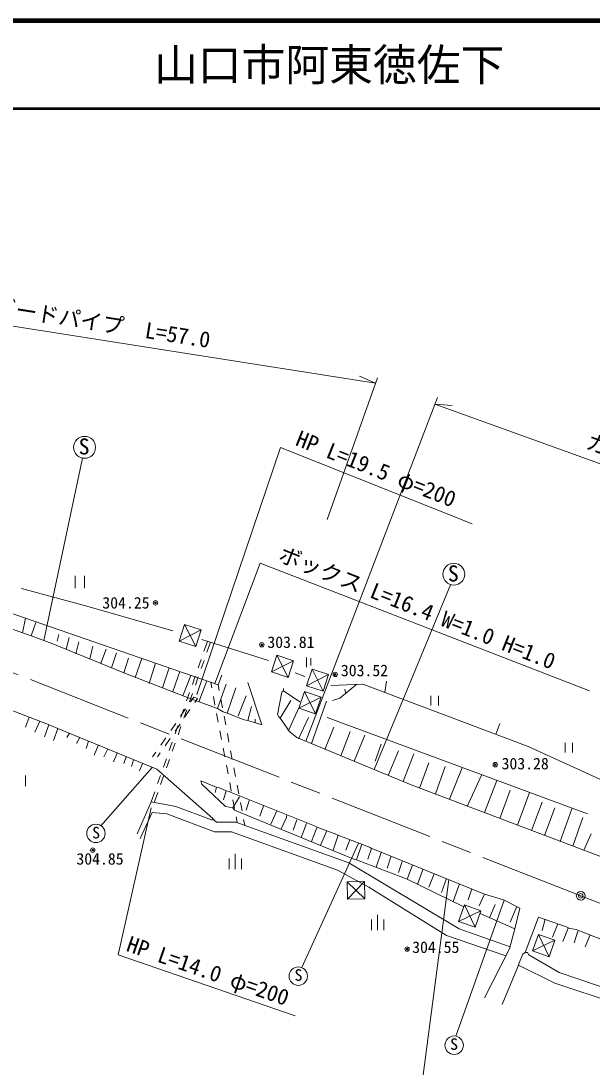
# Model space of a CAD drawing. Units: millimetres, scale not verified. Extents: x 40000 to 680000, y 20000 to 380000.
# Drawn here: x 389836 to 455046, y 260591 to 380000 of the extents above; entities that cross this region are included whole.
import ezdxf
from ezdxf.enums import TextEntityAlignment as Align

# ---------------------------------------------------------------- set-up
doc = ezdxf.new("R2010")
doc.units = ezdxf.units.MM
doc.header["$LTSCALE"] = 1000
doc.header["$PDMODE"] = 32
doc.header["$PDSIZE"] = 500
doc.linetypes.add('CHAIN', pattern=[18.5, 12, -1.5, 3.5, -1.5])
for name, color, linetype, lineweight in [('M-BGD', 7, 'Continuous', 13), ('M-BMK', 2, 'CHAIN', 13), ('M-BMK-SRVR', 3, 'Continuous', 13), ('M-STR-HTXT', 7, 'Continuous', 13), ('M-STR-STRC', 7, 'Continuous', 13), ('M-TTL', 2, 'Continuous', 140), ('M-TTL-LINE', 7, 'Continuous', 50)]:
    doc.layers.add(name, color=color, linetype=linetype, lineweight=lineweight)
doc.layers.add('M-TTL-TXT', color=7, linetype='Continuous')
doc.styles.add('ＭＳ ゴシック', font='')
doc.styles.get('ＭＳ ゴシック').set_extended_font_data('MS Gothic')

msp = doc.modelspace()

# ---------------------------------------------------------------- linework, layer by layer
at = {"layer": 'M-BGD'}
for p, q in [((392451, 309273), (396868, 330105)), ((396035, 316657), (396035, 315257)), ((397085, 315257), (397085, 316657)), ((430155, 294558), (438884, 315650)), ((389916, 315228), (397367, 313196)), ((386614, 313112), (412353, 304222)), ((397367, 313196), (407188, 310402)), ((391017, 309810), (383397, 312519)), ((390359, 311818), (390005, 310169)), ((391525, 311334), (391017, 309810)), ((408520, 311116), (407894, 309216)), ((410420, 310490), (407894, 309216)), ((410420, 310490), (408520, 311116)), ((409794, 308590), (408520, 311116)), ((409794, 308590), (410420, 310490)), ((393485, 308886), (391017, 309810)), ((394150, 309979), (393980, 309217)), ((395335, 309640), (394996, 308286)), ((410490, 309386), (418110, 307016)), ((393485, 308886), (401600, 305576)), ((396436, 309132), (396097, 307778)), ((398044, 308624), (397706, 307185)), ((399568, 308286), (398976, 306677)), ((407894, 309216), (409794, 308590)), ((411137, 309185), (410738, 308046)), ((411472, 309081), (411080, 307961)), ((400754, 307862), (400161, 306169)), ((402108, 307270), (401600, 305576)), ((403629, 307235), (402870, 305068)), ((410407, 307102), (410076, 306159)), ((410749, 307017), (410419, 306074)), ((419072, 307597), (418446, 305698)), ((420972, 306971), (418446, 305698)), ((420972, 306971), (419072, 307597)), ((420346, 305072), (419072, 307597)), ((420346, 305072), (420972, 306971)), ((422428, 307354), (422428, 306254)), ((422936, 307270), (422936, 306423)), ((405210, 306689), (404479, 304391)), ((406760, 306154), (406003, 303883)), ((407996, 305727), (407188, 303460)), ((418446, 305698), (420346, 305072)), ((423069, 306024), (422443, 304125)), ((424969, 305398), (423069, 306024)), ((424343, 303499), (423069, 306024)), ((401600, 305576), (409220, 302613)), ((408318, 302964), (409251, 305293)), ((409746, 305215), (409415, 304271)), ((410088, 305130), (409757, 304186)), ((411059, 304669), (410158, 302274)), ((411500, 304516), (411621, 303879)), ((412353, 304222), (412776, 305322)), ((421158, 305576), (422259, 305153)), ((424969, 305398), (422443, 304125)), ((424343, 303499), (424969, 305398)), ((431572, 304645), (431403, 303375)), ((409084, 303327), (408754, 302384)), ((413284, 304306), (412268, 301512)), ((412353, 304222), (412475, 303577)), ((414385, 303883), (413369, 301004)), ((415740, 304476), (417348, 299650)), ((419634, 303375), (419126, 300835)), ((419804, 303544), (419634, 303375)), ((419804, 303798), (419804, 303544)), ((421666, 302274), (419804, 303544)), ((422202, 303453), (421576, 301554)), ((424102, 302827), (422202, 303453)), ((423476, 300928), (422202, 303453)), ((422443, 304125), (424343, 303499)), ((425222, 304137), (428863, 304306)), ((428186, 304306), (426238, 302698)), ((426831, 303714), (426916, 303206)), ((428863, 304306), (447744, 297194)), ((386276, 302274), (392880, 299734)), ((409427, 303242), (409096, 302299)), ((409208, 302292), (409572, 302821)), ((409220, 302613), (412268, 301512)), ((409572, 302821), (410013, 302666)), ((409702, 302214), (410013, 302666)), ((411807, 302897), (411994, 301914)), ((412661, 302595), (412847, 301612)), ((415570, 302952), (414639, 300666)), ((420650, 302444), (419434, 300427)), ((424102, 302827), (421576, 301554)), ((424714, 302359), (423021, 297533)), ((423476, 300928), (424102, 302827)), ((426238, 302698), (425392, 302444)), ((436652, 302952), (436652, 301851)), ((437499, 302952), (437499, 301851)), ((408073, 300645), (408641, 301468)), ((408423, 301440), (408093, 300496)), ((408765, 301355), (408435, 300411)), ((408568, 300567), (409135, 301391)), ((412180, 300932), (412366, 299949)), ((412268, 301512), (412934, 301154)), ((412934, 301154), (413369, 301004)), ((413369, 301004), (415316, 300242)), ((415740, 300158), (416163, 301766)), ((421582, 301597), (420372, 299011)), ((421576, 301554), (423476, 300928)), ((390780, 300542), (390340, 299396)), ((391987, 300078), (391440, 298803)), ((392880, 299734), (394488, 299057)), ((406939, 298998), (407506, 299821)), ((407434, 298920), (408001, 299743)), ((413034, 300630), (413220, 299647)), ((415316, 300242), (415740, 300158)), ((417348, 299650), (415740, 300158)), ((416586, 300314), (416586, 299890)), ((419126, 300835), (419296, 300581)), ((419296, 300581), (419434, 300427)), ((419434, 300427), (420142, 299396)), ((422682, 300496), (421512, 298067)), ((424799, 300496), (454517, 289490)), ((444526, 299819), (444052, 298585)), ((393032, 299670), (392541, 298295)), ((394047, 299243), (393557, 297872)), ((394488, 299057), (405339, 294601)), ((395371, 298694), (395081, 298210)), ((407762, 299552), (407431, 298609)), ((408104, 299467), (407774, 298524)), ((412552, 298967), (412738, 297984)), ((413406, 298665), (413592, 297682)), ((420142, 299396), (420372, 299011)), ((420372, 299011), (420566, 298803)), ((420566, 298803), (421328, 298210)), ((425561, 299396), (424545, 296856)), ((427424, 298888), (426356, 296130)), ((396565, 298204), (396182, 297533)), ((397566, 297793), (397282, 296940)), ((405805, 297350), (406372, 298174)), ((406300, 297273), (406867, 298096)), ((407101, 297665), (406770, 296721)), ((407443, 297580), (407112, 296636)), ((421328, 298210), (434407, 292798)), ((429117, 298464), (427894, 295493)), ((430980, 297448), (430279, 295522)), ((451976, 297589), (451976, 296489)), ((452823, 297589), (452823, 296489)), ((398637, 297279), (398214, 296178)), ((399738, 296856), (399314, 296009)), ((400838, 296432), (400415, 295416)), ((404874, 295997), (405238, 296527)), ((405422, 295997), (405733, 296449)), ((412924, 297002), (413110, 296019)), ((413778, 296700), (413964, 295717)), ((432927, 296686), (431775, 293887)), ((434705, 296348), (433461, 293190)), ((447744, 297194), (458496, 292284)), ((401854, 296009), (401600, 295247)), ((402701, 295670), (402447, 294908)), ((403717, 295247), (403378, 294400)), ((406439, 295777), (406109, 294833)), ((406782, 295692), (406451, 294749)), ((413297, 295036), (413483, 294054)), ((436398, 295332), (435348, 292442)), ((390354, 292645), (390354, 293870)), ((404813, 294804), (398975, 288135)), ((405339, 294601), (411760, 288982)), ((405778, 293890), (405448, 292946)), ((406121, 293805), (405790, 292861)), ((414151, 294735), (414337, 293752)), ((438261, 294908), (437160, 291776)), ((440208, 294739), (438769, 291183)), ((442410, 293892), (440801, 290336)), ((410371, 293255), (410744, 293130)), ((410490, 292876), (410371, 293255)), ((413200, 290336), (410490, 292876)), ((410744, 293130), (411930, 292622)), ((411930, 292622), (412155, 292541)), ((413669, 293071), (413855, 292089)), ((414523, 292770), (414709, 291787)), ((434407, 292798), (457226, 284156)), ((444188, 293300), (442748, 289659)), ((405117, 292002), (404718, 290863)), ((405459, 291917), (405067, 290798)), ((412155, 292541), (412014, 291945)), ((412155, 292541), (412522, 292453)), ((412522, 292453), (413283, 292135)), ((413283, 292135), (412946, 291098)), ((413283, 292135), (413623, 292030)), ((413623, 292030), (413844, 291918)), ((413844, 291918), (423360, 288135)), ((414808, 291437), (414046, 290167)), ((445712, 292199), (444526, 288982)), ((447913, 291945), (446514, 288213)), ((404718, 290863), (403124, 287204)), ((404718, 290863), (407527, 290336)), ((407527, 290336), (411591, 288812)), ((414046, 290167), (413200, 290336)), ((414041, 291106), (414227, 290124)), ((414046, 290167), (414216, 289913)), ((414895, 290805), (415081, 289822)), ((415909, 291014), (415570, 289913)), ((417518, 290421), (417094, 289236)), ((449352, 290844), (448145, 287595)), ((450792, 290167), (449628, 287034)), ((403463, 286696), (404818, 289659)), ((404818, 289659), (406511, 289490)), ((406511, 289490), (411930, 287458)), ((411760, 288982), (411845, 288812)), ((414216, 289913), (427847, 284325)), ((414414, 289141), (414534, 288504)), ((419042, 289828), (418364, 288304)), ((419550, 287796), (420142, 289066)), ((420142, 289066), (420142, 289320)), ((452739, 290082), (451414, 286357)), ((454009, 289066), (452842, 285816)), ((411591, 288812), (411845, 288812)), ((411845, 288812), (412184, 288558)), ((412184, 288558), (413877, 288558)), ((413877, 288558), (414385, 288558)), ((414385, 288558), (427292, 283895)), ((415267, 288840), (415390, 288195)), ((421328, 288812), (420904, 287627)), ((422428, 288389), (421836, 286780)), ((423360, 288135), (423641, 287981)), ((423529, 287712), (423641, 287981)), ((423641, 287981), (424756, 287544)), ((411930, 287458), (413877, 287458)), ((413877, 287458), (425983, 283084)), ((423021, 286357), (423529, 287712)), ((424756, 287544), (424037, 285934)), ((424756, 287544), (425053, 287458)), ((425053, 287458), (425730, 287204)), ((426047, 287059), (425476, 285341)), ((425730, 287204), (426047, 287059)), ((426047, 287059), (426323, 286950)), ((426323, 286950), (429625, 285680)), ((454940, 287204), (454094, 285341)), ((428364, 286165), (421894, 271941)), ((427378, 286544), (426916, 285341)), ((428749, 286016), (428152, 284245)), ((429849, 285547), (429456, 284325)), ((429625, 285680), (429849, 285547)), ((429849, 285547), (430218, 285426)), ((430218, 285426), (442748, 280346)), ((413610, 283191), (413610, 284416)), ((414310, 283191), (414310, 284941)), ((415010, 283191), (415010, 284416)), ((427847, 284325), (428152, 284245)), ((428355, 284156), (428152, 284245)), ((430980, 285087), (430387, 283394)), ((432080, 284579), (431657, 283309)), ((429540, 281108), (425983, 283084)), ((427292, 283895), (439870, 276366)), ((433943, 282039), (428355, 284156)), ((433350, 284071), (432927, 282801)), ((434536, 283648), (433943, 282039)), ((435721, 283140), (435128, 281446)), ((440335, 278918), (433943, 282039)), ((437032, 282663), (436398, 281108)), ((437838, 280515), (438420, 282100)), ((429080, 281781), (427080, 281750)), ((427080, 281750), (427111, 279751)), ((429111, 279782), (427080, 281750)), ((429080, 281781), (427111, 279751)), ((429111, 279782), (429080, 281781)), ((429540, 281108), (438430, 275604)), ((439907, 281498), (439192, 279499)), ((441309, 280938), (440886, 279668)), ((427111, 279751), (429111, 279782)), ((445026, 279630), (439509, 264117)), ((442748, 280346), (442156, 278991)), ((442748, 280346), (444950, 279668)), ((444950, 279668), (446812, 278737)), ((440478, 279099), (439809, 277214)), ((442363, 278430), (439809, 277214)), ((442363, 278430), (440478, 279099)), ((441694, 276545), (440478, 279099)), ((441694, 276545), (442363, 278430)), ((443997, 279137), (443341, 277636)), ((446474, 278906), (445712, 277128)), ((446812, 278737), (446220, 276366)), ((429855, 276213), (429855, 277438)), ((430555, 276213), (430555, 277963)), ((431255, 276213), (431255, 277438)), ((439809, 277214), (441694, 276545)), ((446220, 276366), (442269, 278126)), ((448929, 277721), (447405, 273657)), ((452316, 276536), (448929, 277721)), ((449691, 277467), (449352, 276197)), ((439870, 276366), (445687, 274314)), ((446220, 276366), (445627, 274080)), ((451130, 276959), (450538, 275435)), ((451723, 274927), (452316, 276451)), ((452316, 276451), (452316, 276536)), ((452316, 276451), (453247, 276282)), ((453416, 276112), (452993, 274758)), ((453247, 276282), (458242, 274334)), ((438430, 275604), (445215, 273280)), ((448919, 275729), (448250, 273844)), ((450803, 275060), (448250, 273844)), ((450803, 275060), (448919, 275729)), ((450134, 273175), (448919, 275729)), ((450134, 273175), (450803, 275060)), ((454771, 275604), (454263, 274334)), ((445627, 274080), (442748, 268492)), ((446728, 272472), (447151, 273488)), ((447151, 273488), (447405, 273657)), ((447405, 273657), (447659, 273657)), ((447659, 273657), (447828, 273403)), ((448250, 273844), (450134, 273175)), ((446558, 272048), (446728, 272472)), ((447828, 273403), (451300, 271371)), ((444780, 267730), (446558, 272048)), ((446628, 272223), (450792, 270186)), ((451300, 271371), (461968, 267730)), ((450792, 270186), (462899, 266122))]:
    msp.add_line(p, q, dxfattribs=at)
for centre, radius in [((397106, 331333), 1250), ((439255, 316844), 1250), ((405199, 313578), 100), ((405199, 313578), 80), ((405199, 313578), 60), ((405199, 313578), 40), ((405199, 313578), 20), ((405199, 313578), 20), ((417341, 308799), 100), ((417341, 308799), 80), ((417341, 308799), 60), ((417341, 308799), 40), ((417341, 308799), 20), ((417341, 308799), 20), ((425722, 305411), 100), ((425722, 305411), 80), ((425722, 305411), 60), ((425722, 305411), 40), ((425722, 305411), 20), ((425722, 305411), 20), ((443996, 295108), 100), ((443996, 295108), 80), ((443996, 295108), 60), ((443996, 295108), 40), ((443996, 295108), 20), ((443996, 295108), 20), ((398396, 287259), 1050), ((398042, 285350), 100), ((398042, 285350), 80), ((398042, 285350), 60), ((398042, 285350), 40), ((398042, 285350), 20), ((398042, 285350), 20), ((433925, 274066), 100), ((433925, 274066), 80), ((433925, 274066), 60), ((433925, 274066), 40), ((433925, 274066), 20), ((433925, 274066), 20), ((421498, 270969), 1050), ((439299, 263089), 1050)]:
    msp.add_circle(centre, radius, dxfattribs=at)
for p in [(405199, 313578), (417341, 308799), (425722, 305411), (443996, 295108), (398042, 285350), (433925, 274066)]:
    msp.add_point(p, dxfattribs=at)
at = {"layer": 'M-BMK'}
for p, q in [((453748, 280136), (371120, 312604)), ((547271, 243388), (453748, 280136))]:
    msp.add_line(p, q, dxfattribs=at)
at = {"layer": 'M-BMK-SRVR'}
msp.add_circle((453748, 280136), 500, dxfattribs=at)
msp.add_point((453748, 280136), dxfattribs=at)
at = {"layer": 'M-STR-HTXT'}
for p, q in [((368806, 348349), (430330, 338639)), ((430556, 339274), (424799, 323102)), ((430330, 338639), (428505, 339451)), ((437385, 337027), (422354, 297778)), ((437097, 336275), (499411, 313782)), ((437097, 336275), (439090, 336106)), ((419465, 331315), (409910, 303120)), ((441362, 322596), (419465, 331315)), ((417141, 318114), (411971, 304354)), ((454733, 303551), (417141, 318114)), ((404709, 290181), (400923, 273403)), ((400923, 273403), (421158, 266423))]:
    msp.add_line(p, q, dxfattribs=at)
at = {"layer": 'M-STR-STRC'}
msp.add_line((438675, 281997), (434874, 253083), dxfattribs=at)
at = {"layer": 'M-TTL'}
msp.add_line((680000, 380000), (40000, 380000), dxfattribs=at)
at = {"layer": 'M-TTL-LINE'}
msp.add_line((40000, 370000), (680000, 370000), dxfattribs=at)

# ---------------------------------------------------------------- texts
at = {"layer": 'M-BGD', "style": 'ＭＳ ゴシック'}
for s, height, p in [('S', 1833, (396427, 329959)), ('S', 1833, (438576, 315470)), ('304.25', 1320, (399131, 312531)), ('303.81', 1320, (417973, 308036)), ('303.52', 1320, (426370, 304809)), ('303.28', 1320, (444715, 294176)), ('S', 1320, (397971, 286296)), ('304.85', 1320, (396171, 283301)), ('304.55', 1320, (434506, 273218)), ('S', 1320, (421076, 270041)), ('S', 1320, (438840, 262155))]:
    msp.add_text(s, height=height, dxfattribs=at).set_placement(p, align=Align.BOTTOM_LEFT)
at = {"layer": 'M-STR-HTXT', "style": 'ＭＳ ゴシック'}
for s, rotation, p in [('ガードパイプ\u3000L=57.0', 351.032, (386533, 346014)), ('HP L=19.5 φ=200', 338.289, (420861, 331095)), ('ガードケーブル\u3000L=66.0', 340.152, (454061, 330749)), ('ボックス L=16.4 W=1.0 H=1.0', 338.289, (418889, 317897)), ('HP L=14.0 φ=200', 340.969, (401573, 273353))]:
    msp.add_text(s, height=1833, rotation=rotation, dxfattribs=at).set_placement(p, align=Align.BOTTOM_LEFT)
at = {"layer": 'M-TTL-TXT', "style": 'ＭＳ ゴシック'}
msp.add_text('山口市阿東徳佐下', height=3666, dxfattribs=at).set_placement((405024, 375000), align=Align.MIDDLE_LEFT)

doc.saveas('drawing.dxf')
